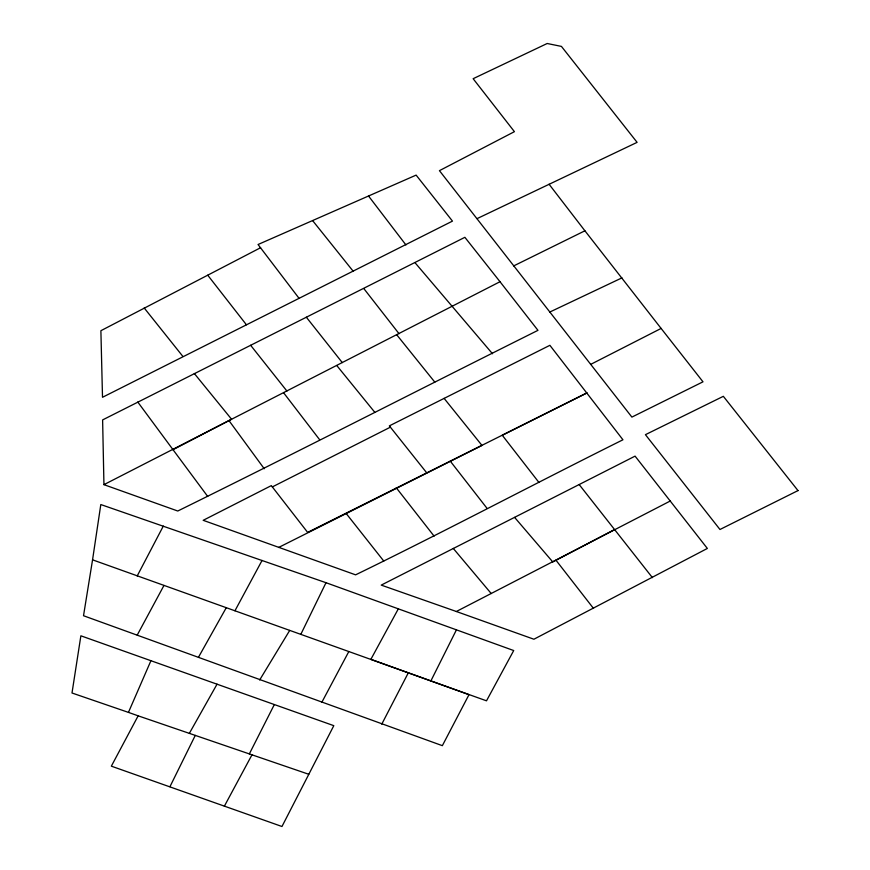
<?xml version="1.0" encoding="UTF-8"?>
<svg xmlns="http://www.w3.org/2000/svg" width="870" height="870" viewBox="0 0 870 870"><rect width="100%" height="100%" fill="white"/><g stroke="black" fill="none" stroke-linecap="round" stroke-linejoin="round"><path stroke-width="1.3" d="M92.557 559.834L100.811 504.546L326 582.704L513.713 650.543L486.504 700.818L92.557 559.834L83.52 615.732L442.351 745.666L468.995 694.684L370.881 659.329L398.384 608.739M150.923 660.711L80.877 635.807L72.003 692.998L128.445 712.389L150.923 660.711L333.808 725.667L281.967 826.5L111.349 766.165L138.145 715.825L308.785 774.278M300.857 634.274L326 582.704M169.954 786.687L195.271 735.4M430.878 680.927L456.271 630.163M249.364 753.866L274.289 704.656M381.756 724.166L408.313 672.825M137.21 575.94L163.31 526.078M321.878 702.21L348.783 651.608M137.221 635.089L163.973 585.434M234.954 610.762L262.066 560.443M224.362 806.196L251.952 754.877M198.436 657.318L226.233 607.771M189.377 733.312L217.043 684.179M259.673 679.97L289.721 630.402M103.943 484.655L500.011 281.717L537.964 330.339C417.774 390.315 298.269 451.682 177.763 511.016L103.943 484.655L102.616 419.916L464.874 237.314L500.011 281.717M670.433 500.924L456.348 611.501L381.245 585.108L635.078 456.13L707.354 548.448L533.908 639.232L456.348 611.501M137.775 402.027L173.021 449.703L231.572 419.231L194.336 373.524M260.619 247.7L100.887 330.709L102.508 397.285L452.465 221.11L416.121 175.109L258.042 244.513L298.954 298.203M426.757 472.878L307.643 532.386L271.32 485.623L203.188 520.314L355.602 574.842C445.375 531.135 533.549 484.275 622.942 439.785L549.883 345.314L389.347 425.876L426.757 472.878L587.119 392.838L502.273 435.261L538.965 482.491M614.568 529.547L552.787 561.955L514.594 517.378M278.563 547.491L481.98 445.429L444.091 398.351M590.578 364.443L661.113 328.436L702.993 381.821L631.892 417.1L439.437 170.661L514.42 131.664L473.139 78.702L547.187 43.5L561.433 46.404L637.101 142.354L477.054 218.631M272.332 486.917L390.369 427.17M513.681 265.916L584.912 230.8L661.113 328.436M549.644 312.123L621.941 277.878M128.445 712.389L138.145 715.825M415.197 262.914L492.496 353.753M453.248 548.394L491.213 593.525M336.755 365.509L374.72 412.206M396.883 334.983L434.804 382.126M312.689 220.697L353.111 271.157M144.202 307.98L182.82 356.363M549.068 184.233L584.912 230.8M250.614 345.26L286.915 391.043M306.338 317.213L342.28 362.594M346.14 513.441L383.768 561.063M579.289 484.71L652.413 577.647M396.252 487.755L434.097 536.137M363.888 288.655L399.047 333.721M207.745 275.214L246.417 324.771M555.984 560.226L593.503 608.434M450.268 461.133L487.026 508.33M283.631 392.805L319.605 439.676M368.662 196.185L405.931 244.938M173.021 449.703L207.702 496.444M228.984 420.612L264.23 468.745M797.997 490.593L719.968 529.493L645.431 434.674L723.34 396.318L797.997 490.593"/></g></svg>
